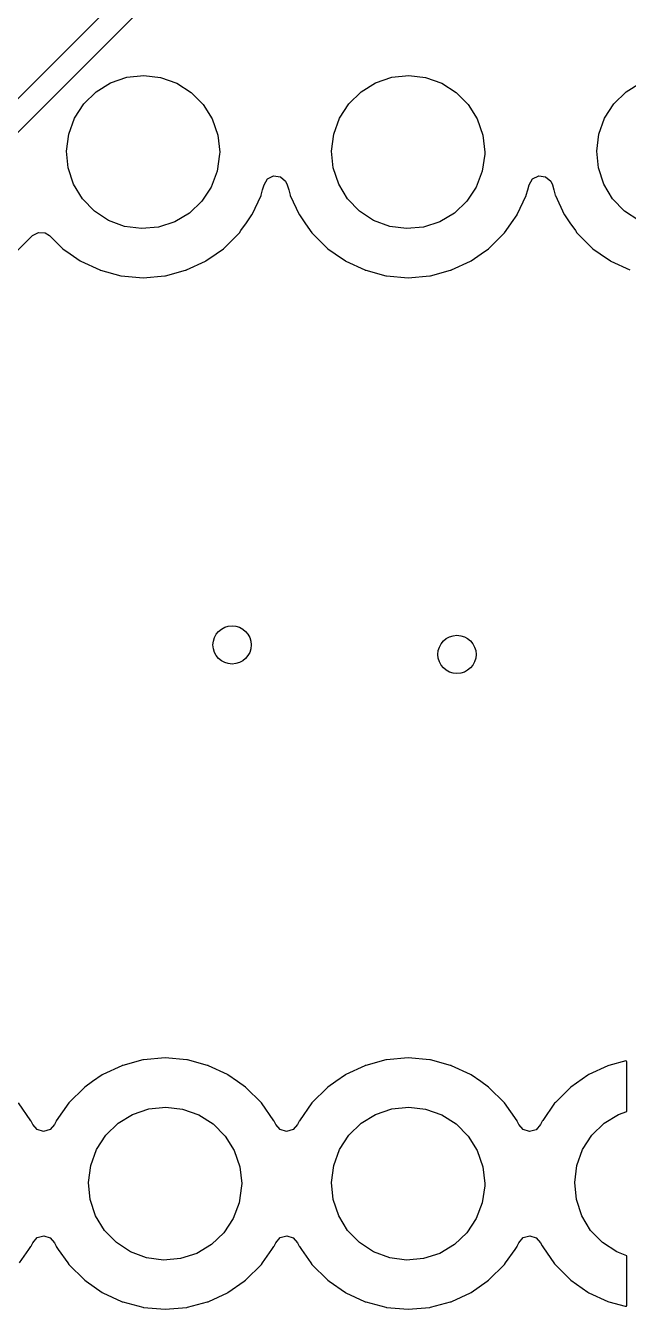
# Model space of a CAD drawing. Extents: x 0.3 to 11.5, y -8.2 to 3.2.
# Drawn here: x 6.84 to 7.088, y -2.123 to -1.595 of the extents above; entities that cross this region are included whole.
import ezdxf

# ---------------------------------------------------------------- set-up
doc = ezdxf.new("R2010")
doc.units = 0
doc.header["$MEASUREMENT"] = 0
doc.layers.add('BLACK', color=7, linetype='CONTINUOUS')

msp = doc.modelspace()

# ---------------------------------------------------------------- linework, layer by layer
at = {"layer": 'BLACK', "linetype": 'CONTINUOUS'}
for p, q in [((6.82411, -1.63755), (6.9141, -1.54756)), ((6.91961, -1.55596), (6.83251, -1.64307)), ((6.88163, -1.61609), (6.88861, -1.61536)), ((6.88861, -1.61536), (6.89558, -1.61619)), ((6.99068, -1.61609), (6.99766, -1.61536)), ((6.99766, -1.61536), (7.00464, -1.61619)), ((6.869, -1.62203), (6.87498, -1.61835)), ((6.87498, -1.61835), (6.88163, -1.61609)), ((6.89558, -1.61619), (6.9022, -1.61854)), ((6.9022, -1.61854), (6.90813, -1.6223)), ((6.97805, -1.62203), (6.98403, -1.61835)), ((6.98403, -1.61835), (6.99068, -1.61609)), ((7.00464, -1.61619), (7.01125, -1.61854)), ((7.01125, -1.61854), (7.01718, -1.6223)), ((7.08711, -1.62203), (7.09309, -1.61835)), ((6.86398, -1.62694), (6.869, -1.62203)), ((6.90813, -1.6223), (6.91307, -1.62729)), ((6.97304, -1.62694), (6.97805, -1.62203)), ((7.01718, -1.6223), (7.02213, -1.62729)), ((7.08209, -1.62694), (7.08711, -1.62203)), ((6.86018, -1.63285), (6.86398, -1.62694)), ((6.91307, -1.62729), (6.91679, -1.63324)), ((6.96923, -1.63285), (6.97304, -1.62694)), ((7.02213, -1.62729), (7.02585, -1.63324)), ((7.07829, -1.63285), (7.08209, -1.62694)), ((6.85778, -1.63944), (6.86018, -1.63285)), ((6.91679, -1.63324), (6.9191, -1.63987)), ((6.96683, -1.63944), (6.96923, -1.63285)), ((7.02585, -1.63324), (7.02816, -1.63987)), ((7.07589, -1.63944), (7.07829, -1.63285)), ((6.8569, -1.64641), (6.85778, -1.63944)), ((6.9191, -1.63987), (6.91989, -1.64685)), ((6.96595, -1.64641), (6.96683, -1.63944)), ((7.02816, -1.63987), (7.02894, -1.64685)), ((7.07501, -1.64641), (7.07589, -1.63944)), ((6.85758, -1.6534), (6.8569, -1.64641)), ((6.91987, -1.64773), (6.9189, -1.65468)), ((6.91989, -1.64685), (6.91987, -1.64773)), ((6.96664, -1.6534), (6.96595, -1.64641)), ((7.02893, -1.64773), (7.02795, -1.65468)), ((7.02894, -1.64685), (7.02893, -1.64773)), ((7.07569, -1.6534), (7.07501, -1.64641)), ((6.8598, -1.66006), (6.85758, -1.6534)), ((6.9189, -1.65468), (6.9164, -1.66125)), ((6.93813, -1.66027), (6.93958, -1.65789)), ((6.93958, -1.65789), (6.94209, -1.65667)), ((6.94209, -1.65667), (6.94487, -1.657)), ((6.94487, -1.657), (6.94703, -1.65878)), ((6.96885, -1.66006), (6.96664, -1.6534)), ((7.02795, -1.65468), (7.02546, -1.66125)), ((7.04718, -1.66027), (7.04864, -1.65789)), ((7.04864, -1.65789), (7.05115, -1.65667)), ((7.05115, -1.65667), (7.05393, -1.657)), ((7.05393, -1.657), (7.05608, -1.65878)), ((7.07791, -1.66006), (7.07569, -1.6534)), ((6.86344, -1.66607), (6.8598, -1.66006)), ((6.9164, -1.66125), (6.91252, -1.6671)), ((6.93698, -1.66454), (6.93757, -1.66236)), ((6.93757, -1.66236), (6.93813, -1.66027)), ((6.94703, -1.65878), (6.94771, -1.66027)), ((6.94771, -1.66027), (6.94827, -1.66236)), ((6.94827, -1.66236), (6.94885, -1.66454)), ((6.97249, -1.66607), (6.96885, -1.66006)), ((7.02546, -1.66125), (7.02157, -1.6671)), ((7.04604, -1.66454), (7.04662, -1.66236)), ((7.04662, -1.66236), (7.04718, -1.66027)), ((7.05608, -1.65878), (7.05676, -1.66027)), ((7.05676, -1.66027), (7.05732, -1.66236)), ((7.05732, -1.66236), (7.05791, -1.66454)), ((7.08155, -1.66607), (7.07791, -1.66006)), ((6.86831, -1.67112), (6.86344, -1.66607)), ((6.91252, -1.6671), (6.90743, -1.67194)), ((6.93327, -1.67251), (6.93689, -1.66473)), ((6.93689, -1.66473), (6.93698, -1.66454)), ((6.93689, -1.66473), (6.93689, -1.66473)), ((6.94885, -1.66454), (6.94894, -1.66473)), ((6.94894, -1.66473), (6.94894, -1.66473)), ((6.94894, -1.66473), (6.95257, -1.67251)), ((6.97737, -1.67112), (6.97249, -1.66607)), ((7.02157, -1.6671), (7.01649, -1.67194)), ((7.04232, -1.67251), (7.04595, -1.66473)), ((7.04595, -1.66473), (7.04604, -1.66454)), ((7.04595, -1.66473), (7.04595, -1.66473)), ((7.05791, -1.66454), (7.058, -1.66473)), ((7.058, -1.66473), (7.058, -1.66473)), ((7.058, -1.66473), (7.06162, -1.67251)), ((7.08642, -1.67112), (7.08155, -1.66607)), ((6.87419, -1.67496), (6.86831, -1.67112)), ((6.90743, -1.67194), (6.9014, -1.67553)), ((6.93091, -1.67594), (6.93317, -1.67271)), ((6.93317, -1.67271), (6.93327, -1.67251)), ((6.93327, -1.67251), (6.93327, -1.67251)), ((6.95257, -1.67251), (6.95257, -1.67251)), ((6.95257, -1.67251), (6.95266, -1.67271)), ((6.95266, -1.67271), (6.95493, -1.67594)), ((6.98324, -1.67496), (6.97737, -1.67112)), ((7.01649, -1.67194), (7.01046, -1.67553)), ((7.03996, -1.67594), (7.04223, -1.67271)), ((7.04223, -1.67271), (7.04232, -1.67251)), ((7.04232, -1.67251), (7.04232, -1.67251)), ((7.06162, -1.67251), (7.06162, -1.67251)), ((7.06162, -1.67251), (7.06172, -1.67271)), ((7.06172, -1.67271), (7.06398, -1.67594)), ((7.0923, -1.67496), (7.08642, -1.67112)), ((6.88077, -1.67741), (6.87419, -1.67496)), ((6.88773, -1.67834), (6.88077, -1.67741)), ((6.89472, -1.6777), (6.88773, -1.67834)), ((6.9014, -1.67553), (6.89472, -1.6777)), ((6.928, -1.68009), (6.92865, -1.67916)), ((6.92865, -1.67916), (6.93091, -1.67594)), ((6.95493, -1.67594), (6.95718, -1.67916)), ((6.95718, -1.67916), (6.95783, -1.68009)), ((6.98983, -1.67741), (6.98324, -1.67496)), ((6.99679, -1.67834), (6.98983, -1.67741)), ((7.00378, -1.6777), (6.99679, -1.67834)), ((7.01046, -1.67553), (7.00378, -1.6777)), ((7.03706, -1.68009), (7.03771, -1.67916)), ((7.03771, -1.67916), (7.03996, -1.67594)), ((7.06398, -1.67594), (7.06624, -1.67916)), ((7.06624, -1.67916), (7.06689, -1.68009)), ((6.67266, -1.85144), (6.84289, -1.68122)), ((6.84289, -1.68122), (6.84534, -1.67988)), ((6.84534, -1.67988), (6.84813, -1.68008)), ((6.84813, -1.68008), (6.8499, -1.68122)), ((6.8499, -1.68122), (6.85515, -1.68646)), ((6.92163, -1.68646), (6.928, -1.68009)), ((6.95783, -1.68009), (6.9642, -1.68646)), ((7.03069, -1.68646), (7.03706, -1.68009)), ((7.06689, -1.68009), (7.07326, -1.68646)), ((6.85515, -1.68646), (6.85533, -1.68659)), ((6.85533, -1.68659), (6.85533, -1.68659)), ((6.85533, -1.68659), (6.85834, -1.6887)), ((6.85834, -1.6887), (6.86253, -1.69163)), ((6.91425, -1.69163), (6.91844, -1.6887)), ((6.91844, -1.6887), (6.92145, -1.68659)), ((6.92145, -1.68659), (6.92163, -1.68646)), ((6.92145, -1.68659), (6.92145, -1.68659)), ((6.9642, -1.68646), (6.96438, -1.68659)), ((6.96438, -1.68659), (6.96438, -1.68659)), ((6.96438, -1.68659), (6.9674, -1.6887)), ((6.9674, -1.6887), (6.97159, -1.69163)), ((7.0233, -1.69163), (7.02749, -1.6887)), ((7.02749, -1.6887), (7.03051, -1.68659)), ((7.03051, -1.68659), (7.03069, -1.68646)), ((7.03051, -1.68659), (7.03051, -1.68659)), ((7.07326, -1.68646), (7.07344, -1.68659)), ((7.07344, -1.68659), (7.07344, -1.68659)), ((7.07344, -1.68659), (7.07645, -1.6887)), ((7.07645, -1.6887), (7.08064, -1.69163)), ((6.86253, -1.69163), (6.86273, -1.69173)), ((6.86273, -1.69173), (6.86273, -1.69173)), ((6.86273, -1.69173), (6.87051, -1.69535)), ((6.90627, -1.69535), (6.91405, -1.69173)), ((6.91405, -1.69173), (6.91425, -1.69163)), ((6.91405, -1.69173), (6.91405, -1.69173)), ((6.97159, -1.69163), (6.97178, -1.69173)), ((6.97178, -1.69173), (6.97178, -1.69173)), ((6.97178, -1.69173), (6.97956, -1.69535)), ((7.01533, -1.69535), (7.0231, -1.69173)), ((7.0231, -1.69173), (7.02311, -1.69173)), ((7.02311, -1.69173), (7.0233, -1.69163)), ((7.08064, -1.69163), (7.08084, -1.69173)), ((7.08084, -1.69173), (7.08084, -1.69173)), ((7.08084, -1.69173), (7.08862, -1.69535)), ((6.87051, -1.69535), (6.8707, -1.69544)), ((6.8707, -1.69544), (6.87091, -1.6955)), ((6.87091, -1.6955), (6.87091, -1.6955)), ((6.87091, -1.6955), (6.8792, -1.69772)), ((6.8792, -1.69772), (6.8792, -1.69772)), ((6.8792, -1.69772), (6.87941, -1.69778)), ((6.87941, -1.69778), (6.88839, -1.69856)), ((6.88839, -1.69856), (6.89737, -1.69778)), ((6.89737, -1.69778), (6.89758, -1.69772)), ((6.89758, -1.69772), (6.90587, -1.6955)), ((6.89758, -1.69772), (6.89758, -1.69772)), ((6.90587, -1.6955), (6.90608, -1.69544)), ((6.90587, -1.6955), (6.90587, -1.6955)), ((6.90608, -1.69544), (6.90627, -1.69535)), ((6.97956, -1.69535), (6.97976, -1.69544)), ((6.97976, -1.69544), (6.97997, -1.6955)), ((6.97997, -1.6955), (6.97997, -1.6955)), ((6.97997, -1.6955), (6.98826, -1.69772)), ((6.98826, -1.69772), (6.98826, -1.69772)), ((6.98826, -1.69772), (6.98847, -1.69778)), ((6.98847, -1.69778), (6.99744, -1.69856)), ((6.99744, -1.69856), (7.00642, -1.69778)), ((7.00642, -1.69778), (7.00663, -1.69772)), ((7.00663, -1.69772), (7.01492, -1.6955)), ((7.00663, -1.69772), (7.00663, -1.69772)), ((7.01492, -1.6955), (7.01513, -1.69544)), ((7.01492, -1.6955), (7.01492, -1.6955)), ((7.01513, -1.69544), (7.01533, -1.69535)), ((6.87976, -2.02267), (6.87956, -2.02276)), ((6.87997, -2.02261), (6.87976, -2.02267)), ((6.88826, -2.02039), (6.87997, -2.02261)), ((6.87997, -2.02261), (6.87997, -2.02261)), ((6.88847, -2.02033), (6.88826, -2.02039)), ((6.88826, -2.02039), (6.88826, -2.02039)), ((6.89744, -2.01955), (6.88847, -2.02033)), ((6.90642, -2.02033), (6.89744, -2.01955)), ((6.90663, -2.02039), (6.90642, -2.02033)), ((6.91492, -2.02261), (6.90663, -2.02039)), ((6.90663, -2.02039), (6.90663, -2.02039)), ((6.91513, -2.02267), (6.91492, -2.02261)), ((6.91492, -2.02261), (6.91492, -2.02261)), ((6.91533, -2.02276), (6.91513, -2.02267)), ((6.97976, -2.02267), (6.97956, -2.02276)), ((6.97997, -2.02261), (6.97976, -2.02267)), ((6.98826, -2.02039), (6.97997, -2.02261)), ((6.97997, -2.02261), (6.97997, -2.02261)), ((6.98847, -2.02033), (6.98826, -2.02039)), ((6.98826, -2.02039), (6.98826, -2.02039)), ((6.99744, -2.01955), (6.98847, -2.02033)), ((7.00642, -2.02033), (6.99744, -2.01955)), ((7.00663, -2.02039), (7.00642, -2.02033)), ((7.01492, -2.02261), (7.00663, -2.02039)), ((7.00663, -2.02039), (7.00663, -2.02039)), ((7.01513, -2.02267), (7.01492, -2.02261)), ((7.01492, -2.02261), (7.01492, -2.02261)), ((7.01533, -2.02276), (7.01513, -2.02267)), ((7.07997, -2.02263), (7.07957, -2.02278)), ((7.08695, -2.02076), (7.07997, -2.02263)), ((7.08729, -2.02081), (7.08695, -2.02076)), ((7.08744, -2.02134), (7.08729, -2.02081)), ((7.08744, -2.0416), (7.08744, -2.02134)), ((6.87159, -2.02648), (6.86761, -2.02926)), ((6.87178, -2.02638), (6.87159, -2.02648)), ((6.87956, -2.02276), (6.87178, -2.02638)), ((6.87178, -2.02638), (6.87178, -2.02638)), ((6.87956, -2.02276), (6.87956, -2.02276)), ((6.9231, -2.02638), (6.91533, -2.02276)), ((6.91533, -2.02276), (6.91533, -2.02276)), ((6.9233, -2.02648), (6.9231, -2.02638)), ((6.9231, -2.02638), (6.9231, -2.02638)), ((6.92728, -2.02926), (6.9233, -2.02648)), ((6.97159, -2.02648), (6.96761, -2.02926)), ((6.97178, -2.02638), (6.97159, -2.02648)), ((6.97956, -2.02276), (6.97178, -2.02638)), ((6.97178, -2.02638), (6.97178, -2.02638)), ((6.97956, -2.02276), (6.97956, -2.02276)), ((7.0231, -2.02638), (7.01533, -2.02276)), ((7.01533, -2.02276), (7.01533, -2.02276)), ((7.02311, -2.02638), (7.0231, -2.02638)), ((7.0233, -2.02648), (7.02311, -2.02638)), ((7.02728, -2.02926), (7.0233, -2.02648)), ((7.07142, -2.02662), (7.0644, -2.03154)), ((7.07179, -2.0264), (7.07142, -2.02662)), ((7.07957, -2.02278), (7.07179, -2.0264)), ((6.8642, -2.03165), (6.85783, -2.03802)), ((6.86438, -2.03152), (6.8642, -2.03165)), ((6.86761, -2.02926), (6.86438, -2.03152)), ((6.86438, -2.03152), (6.86438, -2.03152)), ((6.93051, -2.03152), (6.92728, -2.02926)), ((6.93069, -2.03165), (6.93051, -2.03152)), ((6.93051, -2.03152), (6.93051, -2.03152)), ((6.93706, -2.03802), (6.93069, -2.03165)), ((6.9642, -2.03165), (6.95783, -2.03802)), ((6.96438, -2.03152), (6.9642, -2.03165)), ((6.96761, -2.02926), (6.96438, -2.03152)), ((6.96438, -2.03152), (6.96438, -2.03152)), ((7.03051, -2.03152), (7.02728, -2.02926)), ((7.03069, -2.03165), (7.03051, -2.03152)), ((7.03051, -2.03152), (7.03051, -2.03152)), ((7.03706, -2.03802), (7.03069, -2.03165)), ((7.06406, -2.03181), (7.058, -2.03788)), ((7.0644, -2.03154), (7.06406, -2.03181)), ((6.84223, -2.0454), (6.83706, -2.03802)), ((6.85783, -2.03802), (6.85266, -2.0454)), ((6.94223, -2.0454), (6.93706, -2.03802)), ((6.95783, -2.03802), (6.95266, -2.0454)), ((7.04223, -2.0454), (7.03706, -2.03802)), ((7.05772, -2.03821), (7.0528, -2.04524)), ((7.058, -2.03788), (7.05772, -2.03821)), ((6.87805, -2.04644), (6.88403, -2.04276)), ((6.88403, -2.04276), (6.89068, -2.0405)), ((6.89068, -2.0405), (6.89766, -2.03976)), ((6.89766, -2.03976), (6.90464, -2.0406)), ((6.90464, -2.0406), (6.91125, -2.04295)), ((6.91125, -2.04295), (6.91718, -2.04671)), ((6.97805, -2.04644), (6.98403, -2.04276)), ((6.98403, -2.04276), (6.99068, -2.0405)), ((6.99068, -2.0405), (6.99766, -2.03976)), ((6.99766, -2.03976), (7.00464, -2.0406)), ((7.00464, -2.0406), (7.01125, -2.04295)), ((7.01125, -2.04295), (7.01718, -2.04671)), ((7.07805, -2.04644), (7.08403, -2.04276)), ((7.08403, -2.04276), (7.08744, -2.0416)), ((6.84232, -2.0456), (6.84223, -2.0454)), ((6.84295, -2.04695), (6.84232, -2.0456)), ((6.84232, -2.0456), (6.84232, -2.0456)), ((6.84473, -2.049), (6.84295, -2.04695)), ((6.84741, -2.04981), (6.84473, -2.049)), ((6.85009, -2.04904), (6.84741, -2.04981)), ((6.85194, -2.04695), (6.85009, -2.04904)), ((6.85257, -2.0456), (6.85194, -2.04695)), ((6.85266, -2.0454), (6.85257, -2.0456)), ((6.85257, -2.0456), (6.85257, -2.0456)), ((6.87304, -2.05135), (6.87805, -2.04644)), ((6.91718, -2.04671), (6.92213, -2.0517)), ((6.94232, -2.0456), (6.94223, -2.0454)), ((6.94295, -2.04695), (6.94232, -2.0456)), ((6.94232, -2.0456), (6.94232, -2.0456)), ((6.94473, -2.049), (6.94295, -2.04695)), ((6.94741, -2.04981), (6.94473, -2.049)), ((6.95009, -2.04904), (6.94741, -2.04981)), ((6.95194, -2.04695), (6.95009, -2.04904)), ((6.95257, -2.0456), (6.95194, -2.04695)), ((6.95266, -2.0454), (6.95257, -2.0456)), ((6.95257, -2.0456), (6.95257, -2.0456)), ((6.97304, -2.05135), (6.97805, -2.04644)), ((7.01718, -2.04671), (7.02213, -2.0517)), ((7.04232, -2.0456), (7.04223, -2.0454)), ((7.04296, -2.04697), (7.04232, -2.0456)), ((7.04232, -2.0456), (7.04232, -2.0456)), ((7.04474, -2.04903), (7.04296, -2.04697)), ((7.04742, -2.04983), (7.04474, -2.04903)), ((7.0501, -2.04907), (7.04742, -2.04983)), ((7.05195, -2.04697), (7.0501, -2.04907)), ((7.05259, -2.04561), (7.05195, -2.04697)), ((7.0528, -2.04524), (7.05259, -2.04561)), ((7.07304, -2.05135), (7.07805, -2.04644)), ((6.86923, -2.05726), (6.87304, -2.05135)), ((6.92213, -2.0517), (6.92585, -2.05765)), ((6.96923, -2.05726), (6.97304, -2.05135)), ((7.02213, -2.0517), (7.02585, -2.05765)), ((7.06923, -2.05726), (7.07304, -2.05135)), ((6.86683, -2.06385), (6.86923, -2.05726)), ((6.92585, -2.05765), (6.92816, -2.06428)), ((6.96683, -2.06385), (6.96923, -2.05726)), ((7.02585, -2.05765), (7.02816, -2.06428)), ((7.06683, -2.06385), (7.06923, -2.05726)), ((6.86595, -2.07082), (6.86683, -2.06385)), ((6.92816, -2.06428), (6.92894, -2.07126)), ((6.96595, -2.07082), (6.96683, -2.06385)), ((7.02816, -2.06428), (7.02894, -2.07126)), ((7.06595, -2.07082), (7.06683, -2.06385)), ((6.86664, -2.07781), (6.86595, -2.07082)), ((6.92893, -2.07214), (6.92795, -2.07909)), ((6.92894, -2.07126), (6.92893, -2.07214)), ((6.96664, -2.07781), (6.96595, -2.07082)), ((7.02893, -2.07214), (7.02795, -2.07909)), ((7.02894, -2.07126), (7.02893, -2.07214)), ((7.06664, -2.07781), (7.06595, -2.07082)), ((6.86885, -2.08447), (6.86664, -2.07781)), ((6.92795, -2.07909), (6.92546, -2.08566)), ((6.96885, -2.08447), (6.96664, -2.07781)), ((7.02795, -2.07909), (7.02546, -2.08566)), ((7.06885, -2.08447), (7.06664, -2.07781)), ((6.87249, -2.09048), (6.86885, -2.08447)), ((6.92546, -2.08566), (6.92157, -2.09151)), ((6.97249, -2.09048), (6.96885, -2.08447)), ((7.02546, -2.08566), (7.02157, -2.09151)), ((7.07249, -2.09048), (7.06885, -2.08447)), ((6.87737, -2.09553), (6.87249, -2.09048)), ((6.97737, -2.09553), (6.97249, -2.09048)), ((7.07737, -2.09553), (7.07249, -2.09048)), ((6.84232, -2.09692), (6.84295, -2.09557)), ((6.84295, -2.09557), (6.8448, -2.09347)), ((6.8448, -2.09347), (6.84748, -2.09271)), ((6.84748, -2.09271), (6.85016, -2.09352)), ((6.85016, -2.09352), (6.85194, -2.09557)), ((6.85194, -2.09557), (6.85257, -2.09692)), ((6.88324, -2.09937), (6.87737, -2.09553)), ((6.91649, -2.09635), (6.91046, -2.09994)), ((6.92157, -2.09151), (6.91649, -2.09635)), ((6.94232, -2.09692), (6.94295, -2.09557)), ((6.94295, -2.09557), (6.9448, -2.09347)), ((6.9448, -2.09347), (6.94748, -2.09271)), ((6.94748, -2.09271), (6.95016, -2.09352)), ((6.95016, -2.09352), (6.95194, -2.09557)), ((6.95194, -2.09557), (6.95257, -2.09692)), ((6.98324, -2.09937), (6.97737, -2.09553)), ((7.01649, -2.09635), (7.01046, -2.09994)), ((7.02157, -2.09151), (7.01649, -2.09635)), ((7.04232, -2.09692), (7.04296, -2.09555)), ((7.04296, -2.09555), (7.04481, -2.09345)), ((7.04481, -2.09345), (7.0475, -2.09269)), ((7.0475, -2.09269), (7.05017, -2.09349)), ((7.05017, -2.09349), (7.05195, -2.09555)), ((7.05195, -2.09555), (7.05259, -2.09691)), ((7.08324, -2.09937), (7.07737, -2.09553)), ((6.83754, -2.10381), (6.8414, -2.09831)), ((6.8414, -2.09831), (6.84223, -2.09712)), ((6.84223, -2.09712), (6.84232, -2.09692)), ((6.84232, -2.09692), (6.84232, -2.09692)), ((6.85257, -2.09692), (6.85257, -2.09692)), ((6.85257, -2.09692), (6.85266, -2.09712)), ((6.85266, -2.09712), (6.85349, -2.09831)), ((6.85349, -2.09831), (6.85735, -2.10381)), ((6.88983, -2.10182), (6.88324, -2.09937)), ((6.89679, -2.10275), (6.88983, -2.10182)), ((6.91046, -2.09994), (6.90378, -2.10211)), ((6.93754, -2.10381), (6.9414, -2.09831)), ((6.9414, -2.09831), (6.94223, -2.09712)), ((6.94223, -2.09712), (6.94232, -2.09692)), ((6.94232, -2.09692), (6.94232, -2.09692)), ((6.95257, -2.09692), (6.95257, -2.09692)), ((6.95257, -2.09692), (6.95266, -2.09712)), ((6.95266, -2.09712), (6.95349, -2.09831)), ((6.95349, -2.09831), (6.95735, -2.10381)), ((6.98983, -2.10182), (6.98324, -2.09937)), ((6.99679, -2.10275), (6.98983, -2.10182)), ((7.01046, -2.09994), (7.00378, -2.10211)), ((7.03754, -2.10381), (7.0414, -2.09831)), ((7.0414, -2.09831), (7.04223, -2.09712)), ((7.04223, -2.09712), (7.04232, -2.09692)), ((7.04232, -2.09692), (7.04232, -2.09692)), ((7.05259, -2.09691), (7.0528, -2.09728)), ((7.0528, -2.09728), (7.05772, -2.10431)), ((7.08744, -2.10094), (7.08324, -2.09937)), ((7.08744, -2.12138), (7.08744, -2.10094)), ((6.85735, -2.10381), (6.85783, -2.1045)), ((6.85783, -2.1045), (6.8642, -2.11087)), ((6.90378, -2.10211), (6.89679, -2.10275)), ((6.93069, -2.11087), (6.93706, -2.1045)), ((6.93706, -2.1045), (6.93754, -2.10381)), ((6.95735, -2.10381), (6.95783, -2.1045)), ((6.95783, -2.1045), (6.9642, -2.11087)), ((7.00378, -2.10211), (6.99679, -2.10275)), ((7.03069, -2.11087), (7.03706, -2.1045)), ((7.03706, -2.1045), (7.03754, -2.10381)), ((7.05772, -2.10431), (7.058, -2.10464)), ((7.058, -2.10464), (7.06406, -2.11071)), ((6.8642, -2.11087), (6.86438, -2.111)), ((6.86438, -2.111), (6.86438, -2.111)), ((6.86438, -2.111), (6.86488, -2.11135)), ((6.86488, -2.11135), (6.87159, -2.11604)), ((6.9233, -2.11604), (6.93001, -2.11135)), ((6.93001, -2.11135), (6.93051, -2.111)), ((6.93051, -2.111), (6.93069, -2.11087)), ((6.93051, -2.111), (6.93051, -2.111)), ((6.9642, -2.11087), (6.96438, -2.111)), ((6.96438, -2.111), (6.96438, -2.111)), ((6.96438, -2.111), (6.96488, -2.11135)), ((6.96488, -2.11135), (6.97159, -2.11604)), ((7.0233, -2.11604), (7.03001, -2.11135)), ((7.03001, -2.11135), (7.03051, -2.111)), ((7.03051, -2.111), (7.03069, -2.11087)), ((7.03051, -2.111), (7.03051, -2.111)), ((7.06406, -2.11071), (7.0644, -2.11098)), ((7.0644, -2.11098), (7.07142, -2.1159)), ((6.87159, -2.11604), (6.87178, -2.11614)), ((6.87178, -2.11614), (6.87178, -2.11614)), ((6.87178, -2.11614), (6.87952, -2.11974)), ((6.91537, -2.11974), (6.9231, -2.11614)), ((6.9231, -2.11614), (6.9233, -2.11604)), ((6.9231, -2.11614), (6.9231, -2.11614)), ((6.97159, -2.11604), (6.97178, -2.11614)), ((6.97178, -2.11614), (6.97178, -2.11614)), ((6.97178, -2.11614), (6.97952, -2.11974)), ((7.01537, -2.11974), (7.0231, -2.11614)), ((7.0231, -2.11614), (7.02311, -2.11614)), ((7.02311, -2.11614), (7.0233, -2.11604)), ((7.07142, -2.1159), (7.07179, -2.11612)), ((7.07179, -2.11612), (7.07957, -2.11974)), ((6.87952, -2.11974), (6.87976, -2.11985)), ((6.87976, -2.11985), (6.87997, -2.11991)), ((6.87997, -2.11991), (6.87997, -2.11991)), ((6.87997, -2.11991), (6.88826, -2.12213)), ((6.88826, -2.12213), (6.88826, -2.12213)), ((6.88826, -2.12213), (6.88847, -2.12219)), ((6.88847, -2.12219), (6.89744, -2.12297)), ((6.89744, -2.12297), (6.90642, -2.12219)), ((6.90642, -2.12219), (6.90663, -2.12213)), ((6.90663, -2.12213), (6.91492, -2.11991)), ((6.90663, -2.12213), (6.90663, -2.12213)), ((6.91492, -2.11991), (6.91513, -2.11985)), ((6.91492, -2.11991), (6.91492, -2.11991)), ((6.91513, -2.11985), (6.91537, -2.11974)), ((6.97952, -2.11974), (6.97976, -2.11985)), ((6.97976, -2.11985), (6.97997, -2.11991)), ((6.97997, -2.11991), (6.97997, -2.11991)), ((6.97997, -2.11991), (6.98826, -2.12213)), ((6.98826, -2.12213), (6.98826, -2.12213)), ((6.98826, -2.12213), (6.98847, -2.12219)), ((6.98847, -2.12219), (6.99744, -2.12297)), ((6.99744, -2.12297), (7.00642, -2.12219)), ((7.00642, -2.12219), (7.00663, -2.12213)), ((7.00663, -2.12213), (7.01492, -2.11991)), ((7.00663, -2.12213), (7.00663, -2.12213)), ((7.01492, -2.11991), (7.01513, -2.11985)), ((7.01492, -2.11991), (7.01492, -2.11991)), ((7.01513, -2.11985), (7.01537, -2.11974)), ((7.07957, -2.11974), (7.07997, -2.11989)), ((7.07997, -2.11989), (7.08676, -2.12171)), ((7.08676, -2.12171), (7.08731, -2.1217)), ((7.08731, -2.1217), (7.08744, -2.12138))]:
    msp.add_line(p, q, dxfattribs=at)
at = {"layer": 'BLACK'}
for centre in [(6.925, -1.84961), (7.01752, -1.85354)]:
    msp.add_circle(centre, 0.00787, dxfattribs=at)

doc.saveas('drawing.dxf')
